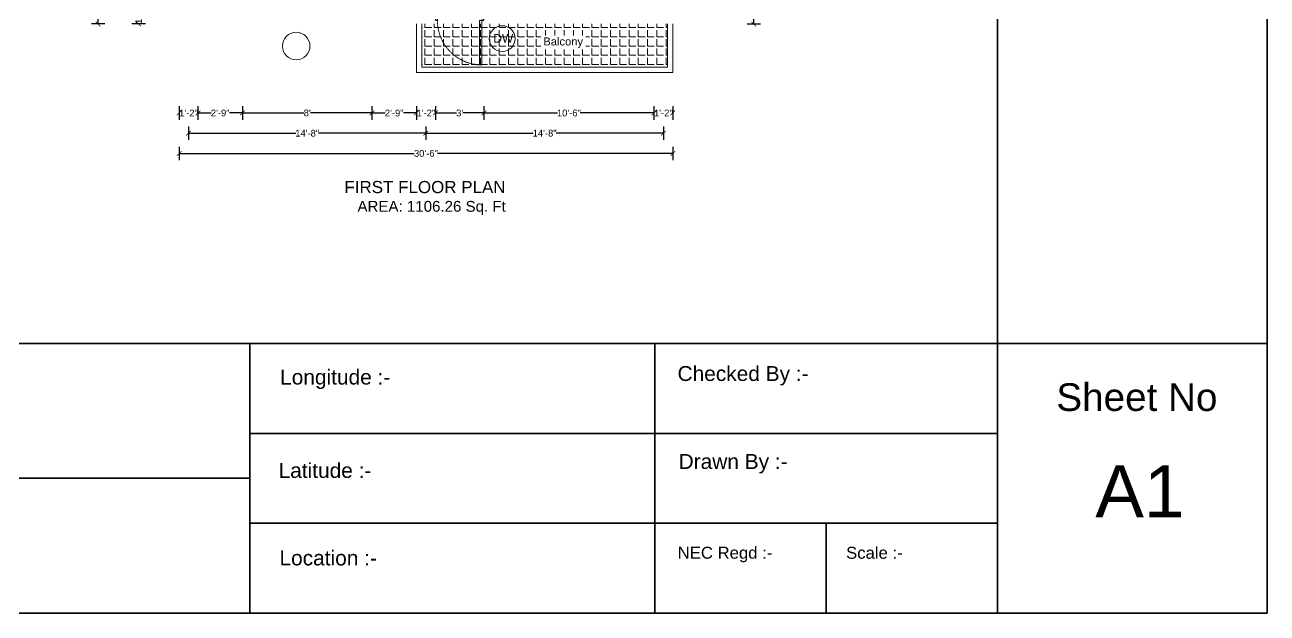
# Model space of a CAD drawing. Header units: inches. Extents: x 2970 to 17976, y 9207 to 14243.
# Drawn here: x 10339 to 11260, y 11276 to 11712 of the extents above; entities that cross this region are included whole.
import ezdxf

# ---------------------------------------------------------------- set-up
doc = ezdxf.new("R2010")
doc.units = ezdxf.units.IN
doc.header["$PDMODE"] = 34
doc.linetypes.add('HIDDEN4', pattern=[0.09375, 0.0625, -0.03125])
for name, color, linetype, lineweight in [('balcony', 212, 'Continuous', 13), ('boundary line', 20, 'Continuous', 35), ('DIMENSION', 134, 'Continuous', 15), ('furniture', 11, 'Continuous', 13), ('TEXT', 30, 'Continuous', 13), ('TOP', 62, 'Continuous', 9)]:
    doc.layers.add(name, color=color, linetype=linetype, lineweight=lineweight)
doc.styles.get("Standard").update_dxf_attribs({"font": 'arial.ttf'})
doc.dimstyles.get("Standard").update_dxf_attribs({"dimtxt": 5, "dimasz": 3.5, "dimexe": 5, "dimexo": 3, "dimgap": 0.09, "dimtad": 0, "dimdec": 0, "dimzin": 0, "dimdsep": 46, "dimlunit": 4, "dimtxsty": 'Standard', "dimblk": 'ARCHTICK', "dimcen": 0.09, "dimadec": 0, "dimazin": 0, "dimtfac": 1, "dimtdec": 0, "dimtofl": 0, "dimtmove": 0, "dimatfit": 3, "dimfxl": 5, "dimfxlon": 1, "dimtolj": 1, "dimtzin": 0, "dimarcsym": 0})

# ---------------------------------------------------------------- blocks, each defined once
blk = doc.blocks.new('A$C0CE462CD')
for p, q in [((860, 100), (860, 0)), ((860, 0), (894, 0))]:
    blk.add_line(p, q)
for points in [[(860, 100), (860, 920), (818, 920), (818, 100)], [(0, 10), (6, 10), (6, 90), (0, 90)], [(894, 10), (900, 10), (900, 90), (894, 90)]]:
    blk.add_lwpolyline(points, close=True)
for points in [[(6, 0), (40, 0), (40, 100), (6, 100)], [(6, 100), (6, 0)], [(860, 100), (894, 100), (894, 0)]]:
    blk.add_lwpolyline(points)
at = {"linetype": 'HIDDEN4'}
blk.add_arc((859, 102), 819, 92.8508, 180.1309, dxfattribs=at)
blk = doc.blocks.new('_ArchTick')
at = {"color": 0, "linetype": 'ByBlock', "const_width": 0.15}
blk.add_lwpolyline([(-0.5, -0.5), (0.5, 0.5)], dxfattribs=at)
blk = doc.blocks.new('*D35')
at = {"layer": 'Defpoints', "color": 0, "transparency": 16777216}
for p in [(3313.44, 4426.67), (3283.44, 4412.67), (3313.44, 4412.67)]:
    blk.add_point(p, dxfattribs=at)
at = {"layer": 'DIMENSION', "color": 0, "lineweight": -2, "transparency": 16777216}
for p, q in [((3288.44, 4426.67), (3278.44, 4426.67)), ((3283.44, 4426.67), (3283.44, 4426.17)), ((3288.44, 4412.67), (3278.44, 4412.67)), ((3283.44, 4412.67), (3283.44, 4413.17))]:
    blk.add_line(p, q, dxfattribs=at)
at = {"layer": 'DIMENSION', "color": 0, "lineweight": -2, "transparency": 16777216, "xscale": 3.5, "yscale": 3.5, "zscale": 3.5}
for p, rotation in [((3283.44, 4426.67), 90), ((3283.44, 4412.67), 270)]:
    blk.add_blockref('_ArchTick', p, dxfattribs=dict(at, rotation=rotation))
at = {"layer": 'DIMENSION', "color": 0, "transparency": 16777216, "insert": (3283.44, 4419.67), "char_height": 5, "attachment_point": 5, "rotation": 90}
blk.add_mtext('\\A1;1\'-2"', dxfattribs=at)
blk = doc.blocks.new('*D246')
at = {"layer": 'Defpoints', "color": 0, "transparency": 16777216}
for p in [(3679.44, 4929.67), (3679.44, 4412.67), (3739.44, 4412.67)]:
    blk.add_point(p, dxfattribs=at)
at = {"layer": 'DIMENSION', "color": 0, "lineweight": -2, "transparency": 16777216}
for p, q in [((3734.44, 4929.67), (3744.44, 4929.67)), ((3739.44, 4929.67), (3739.44, 4679.95)), ((3739.44, 4412.67), (3739.44, 4662.39)), ((3734.44, 4412.67), (3744.44, 4412.67))]:
    blk.add_line(p, q, dxfattribs=at)
at = {"layer": 'DIMENSION', "color": 0, "lineweight": -2, "transparency": 16777216, "xscale": 3.5, "yscale": 3.5, "zscale": 3.5}
for p, rotation in [((3739.44, 4929.67), 90), ((3739.44, 4412.67), 270)]:
    blk.add_blockref('_ArchTick', p, dxfattribs=dict(at, rotation=rotation))
at = {"layer": 'DIMENSION', "color": 0, "transparency": 16777216, "insert": (3739.44, 4671.17), "char_height": 5, "attachment_point": 5, "rotation": 90}
blk.add_mtext('\\A1;43\'-1"', dxfattribs=at)
blk = doc.blocks.new('*D44')
at = {"layer": 'Defpoints', "color": 0, "transparency": 16777216}
for p in [(3313.44, 4929.67), (3253.44, 4412.67), (3313.44, 4412.67)]:
    blk.add_point(p, dxfattribs=at)
at = {"layer": 'DIMENSION', "color": 0, "lineweight": -2, "transparency": 16777216}
for p, q in [((3258.44, 4929.67), (3248.44, 4929.67)), ((3253.44, 4929.67), (3253.44, 4679.95)), ((3253.44, 4412.67), (3253.44, 4662.39)), ((3258.44, 4412.67), (3248.44, 4412.67))]:
    blk.add_line(p, q, dxfattribs=at)
at = {"layer": 'DIMENSION', "color": 0, "lineweight": -2, "transparency": 16777216, "xscale": 3.5, "yscale": 3.5, "zscale": 3.5}
for p, rotation in [((3253.44, 4929.67), 90), ((3253.44, 4412.67), 270)]:
    blk.add_blockref('_ArchTick', p, dxfattribs=dict(at, rotation=rotation))
at = {"layer": 'DIMENSION', "color": 0, "transparency": 16777216, "insert": (3253.44, 4671.17), "char_height": 5, "attachment_point": 5, "rotation": 90}
blk.add_mtext('\\A1;43\'-1"', dxfattribs=at)
blk = doc.blocks.new('*D247')
at = {"layer": 'Defpoints', "color": 0, "transparency": 16777216}
for p in [(3313.44, 4396.11), (3327.44, 4396.11), (3327.44, 4346.67)]:
    blk.add_point(p, dxfattribs=at)
at = {"layer": 'DIMENSION', "color": 0, "lineweight": -2, "transparency": 16777216}
for p, q in [((3313.44, 4351.67), (3313.44, 4341.67)), ((3313.44, 4346.67), (3313.94, 4346.67)), ((3327.44, 4346.67), (3326.94, 4346.67)), ((3327.44, 4351.67), (3327.44, 4341.67))]:
    blk.add_line(p, q, dxfattribs=at)
at = {"layer": 'DIMENSION', "color": 0, "lineweight": -2, "transparency": 16777216, "xscale": 3.5, "yscale": 3.5, "zscale": 3.5, "rotation": 180}
blk.add_blockref('_ArchTick', (3313.44, 4346.67), dxfattribs=at)
at = {"layer": 'DIMENSION', "color": 0, "lineweight": -2, "transparency": 16777216, "xscale": 3.5, "yscale": 3.5, "zscale": 3.5}
blk.add_blockref('_ArchTick', (3327.44, 4346.67), dxfattribs=at)
at = {"layer": 'DIMENSION', "color": 0, "transparency": 16777216, "insert": (3320.44, 4346.67), "char_height": 5, "attachment_point": 5}
blk.add_mtext('\\A1;1\'-2"', dxfattribs=at)
blk = doc.blocks.new('*D248')
at = {"layer": 'Defpoints', "color": 0, "transparency": 16777216}
for p in [(3327.44, 4396.11), (3360.44, 4396.11), (3360.44, 4346.67)]:
    blk.add_point(p, dxfattribs=at)
at = {"layer": 'DIMENSION', "color": 0, "lineweight": -2, "transparency": 16777216}
for p, q in [((3327.44, 4351.67), (3327.44, 4341.67)), ((3327.44, 4346.67), (3337.16, 4346.67)), ((3360.44, 4346.67), (3350.72, 4346.67)), ((3360.44, 4351.67), (3360.44, 4341.67))]:
    blk.add_line(p, q, dxfattribs=at)
at = {"layer": 'DIMENSION', "color": 0, "lineweight": -2, "transparency": 16777216, "xscale": 3.5, "yscale": 3.5, "zscale": 3.5, "rotation": 180}
blk.add_blockref('_ArchTick', (3327.44, 4346.67), dxfattribs=at)
at = {"layer": 'DIMENSION', "color": 0, "lineweight": -2, "transparency": 16777216, "xscale": 3.5, "yscale": 3.5, "zscale": 3.5}
blk.add_blockref('_ArchTick', (3360.44, 4346.67), dxfattribs=at)
at = {"layer": 'DIMENSION', "color": 0, "transparency": 16777216, "insert": (3343.94, 4346.67), "char_height": 5, "attachment_point": 5}
blk.add_mtext('\\A1;2\'-9"', dxfattribs=at)
blk = doc.blocks.new('*D249')
at = {"layer": 'Defpoints', "color": 0, "transparency": 16777216}
for p in [(3360.44, 4396.11), (3456.44, 4396.11), (3456.44, 4346.67)]:
    blk.add_point(p, dxfattribs=at)
at = {"layer": 'DIMENSION', "color": 0, "lineweight": -2, "transparency": 16777216}
for p, q in [((3360.44, 4351.67), (3360.44, 4341.67)), ((3360.44, 4346.67), (3406.04, 4346.67)), ((3456.44, 4346.67), (3410.83, 4346.67)), ((3456.44, 4351.67), (3456.44, 4341.67))]:
    blk.add_line(p, q, dxfattribs=at)
at = {"layer": 'DIMENSION', "color": 0, "lineweight": -2, "transparency": 16777216, "xscale": 3.5, "yscale": 3.5, "zscale": 3.5, "rotation": 180}
blk.add_blockref('_ArchTick', (3360.44, 4346.67), dxfattribs=at)
at = {"layer": 'DIMENSION', "color": 0, "lineweight": -2, "transparency": 16777216, "xscale": 3.5, "yscale": 3.5, "zscale": 3.5}
blk.add_blockref('_ArchTick', (3456.44, 4346.67), dxfattribs=at)
at = {"layer": 'DIMENSION', "color": 0, "transparency": 16777216, "insert": (3408.44, 4346.67), "char_height": 5, "attachment_point": 5}
blk.add_mtext("\\A1;8'", dxfattribs=at)
blk = doc.blocks.new('*D250')
at = {"layer": 'Defpoints', "color": 0, "transparency": 16777216}
for p in [(3456.44, 4396.11), (3489.44, 4396.11), (3489.44, 4346.67)]:
    blk.add_point(p, dxfattribs=at)
at = {"layer": 'DIMENSION', "color": 0, "lineweight": -2, "transparency": 16777216}
for p, q in [((3456.44, 4351.67), (3456.44, 4341.67)), ((3456.44, 4346.67), (3466.16, 4346.67)), ((3489.44, 4346.67), (3479.72, 4346.67)), ((3489.44, 4351.67), (3489.44, 4341.67))]:
    blk.add_line(p, q, dxfattribs=at)
at = {"layer": 'DIMENSION', "color": 0, "lineweight": -2, "transparency": 16777216, "xscale": 3.5, "yscale": 3.5, "zscale": 3.5, "rotation": 180}
blk.add_blockref('_ArchTick', (3456.44, 4346.67), dxfattribs=at)
at = {"layer": 'DIMENSION', "color": 0, "lineweight": -2, "transparency": 16777216, "xscale": 3.5, "yscale": 3.5, "zscale": 3.5}
blk.add_blockref('_ArchTick', (3489.44, 4346.67), dxfattribs=at)
at = {"layer": 'DIMENSION', "color": 0, "transparency": 16777216, "insert": (3472.94, 4346.67), "char_height": 5, "attachment_point": 5}
blk.add_mtext('\\A1;2\'-9"', dxfattribs=at)
blk = doc.blocks.new('*D251')
at = {"layer": 'Defpoints', "color": 0, "transparency": 16777216}
for p in [(3489.44, 4396.11), (3503.44, 4396.11), (3503.44, 4346.67)]:
    blk.add_point(p, dxfattribs=at)
at = {"layer": 'DIMENSION', "color": 0, "lineweight": -2, "transparency": 16777216}
for p, q in [((3489.44, 4351.67), (3489.44, 4341.67)), ((3489.44, 4346.67), (3489.94, 4346.67)), ((3503.44, 4346.67), (3502.94, 4346.67)), ((3503.44, 4351.67), (3503.44, 4341.67))]:
    blk.add_line(p, q, dxfattribs=at)
at = {"layer": 'DIMENSION', "color": 0, "lineweight": -2, "transparency": 16777216, "xscale": 3.5, "yscale": 3.5, "zscale": 3.5, "rotation": 180}
blk.add_blockref('_ArchTick', (3489.44, 4346.67), dxfattribs=at)
at = {"layer": 'DIMENSION', "color": 0, "lineweight": -2, "transparency": 16777216, "xscale": 3.5, "yscale": 3.5, "zscale": 3.5}
blk.add_blockref('_ArchTick', (3503.44, 4346.67), dxfattribs=at)
at = {"layer": 'DIMENSION', "color": 0, "transparency": 16777216, "insert": (3496.44, 4346.67), "char_height": 5, "attachment_point": 5}
blk.add_mtext('\\A1;1\'-2"', dxfattribs=at)
blk = doc.blocks.new('*D252')
at = {"layer": 'Defpoints', "color": 0, "transparency": 16777216}
for p in [(3503.44, 4396.11), (3539.44, 4396.11), (3539.44, 4346.67)]:
    blk.add_point(p, dxfattribs=at)
at = {"layer": 'DIMENSION', "color": 0, "lineweight": -2, "transparency": 16777216}
for p, q in [((3503.44, 4351.67), (3503.44, 4341.67)), ((3503.44, 4346.67), (3519.05, 4346.67)), ((3539.44, 4346.67), (3523.83, 4346.67)), ((3539.44, 4351.67), (3539.44, 4341.67))]:
    blk.add_line(p, q, dxfattribs=at)
at = {"layer": 'DIMENSION', "color": 0, "lineweight": -2, "transparency": 16777216, "xscale": 3.5, "yscale": 3.5, "zscale": 3.5, "rotation": 180}
blk.add_blockref('_ArchTick', (3503.44, 4346.67), dxfattribs=at)
at = {"layer": 'DIMENSION', "color": 0, "lineweight": -2, "transparency": 16777216, "xscale": 3.5, "yscale": 3.5, "zscale": 3.5}
blk.add_blockref('_ArchTick', (3539.44, 4346.67), dxfattribs=at)
at = {"layer": 'DIMENSION', "color": 0, "transparency": 16777216, "insert": (3521.44, 4346.67), "char_height": 5, "attachment_point": 5}
blk.add_mtext("\\A1;3'", dxfattribs=at)
blk = doc.blocks.new('*D253')
at = {"layer": 'Defpoints', "color": 0, "transparency": 16777216}
for p in [(3539.44, 4396.11), (3665.44, 4396.11), (3665.44, 4346.67)]:
    blk.add_point(p, dxfattribs=at)
at = {"layer": 'DIMENSION', "color": 0, "lineweight": -2, "transparency": 16777216}
for p, q in [((3539.44, 4351.67), (3539.44, 4341.67)), ((3539.44, 4346.67), (3594, 4346.67)), ((3665.44, 4346.67), (3610.88, 4346.67)), ((3665.44, 4351.67), (3665.44, 4341.67))]:
    blk.add_line(p, q, dxfattribs=at)
at = {"layer": 'DIMENSION', "color": 0, "lineweight": -2, "transparency": 16777216, "xscale": 3.5, "yscale": 3.5, "zscale": 3.5, "rotation": 180}
blk.add_blockref('_ArchTick', (3539.44, 4346.67), dxfattribs=at)
at = {"layer": 'DIMENSION', "color": 0, "lineweight": -2, "transparency": 16777216, "xscale": 3.5, "yscale": 3.5, "zscale": 3.5}
blk.add_blockref('_ArchTick', (3665.44, 4346.67), dxfattribs=at)
at = {"layer": 'DIMENSION', "color": 0, "transparency": 16777216, "insert": (3602.44, 4346.67), "char_height": 5, "attachment_point": 5}
blk.add_mtext('\\A1;10\'-6"', dxfattribs=at)
blk = doc.blocks.new('*D254')
at = {"layer": 'Defpoints', "color": 0, "transparency": 16777216}
for p in [(3665.44, 4396.11), (3679.44, 4396.11), (3679.44, 4346.67)]:
    blk.add_point(p, dxfattribs=at)
at = {"layer": 'DIMENSION', "color": 0, "lineweight": -2, "transparency": 16777216}
for p, q in [((3665.44, 4351.67), (3665.44, 4341.67)), ((3665.44, 4346.67), (3665.94, 4346.67)), ((3679.44, 4346.67), (3678.94, 4346.67)), ((3679.44, 4351.67), (3679.44, 4341.67))]:
    blk.add_line(p, q, dxfattribs=at)
at = {"layer": 'DIMENSION', "color": 0, "lineweight": -2, "transparency": 16777216, "xscale": 3.5, "yscale": 3.5, "zscale": 3.5, "rotation": 180}
blk.add_blockref('_ArchTick', (3665.44, 4346.67), dxfattribs=at)
at = {"layer": 'DIMENSION', "color": 0, "lineweight": -2, "transparency": 16777216, "xscale": 3.5, "yscale": 3.5, "zscale": 3.5}
blk.add_blockref('_ArchTick', (3679.44, 4346.67), dxfattribs=at)
at = {"layer": 'DIMENSION', "color": 0, "transparency": 16777216, "insert": (3672.44, 4346.67), "char_height": 5, "attachment_point": 5}
blk.add_mtext('\\A1;1\'-2"', dxfattribs=at)
blk = doc.blocks.new('*D255')
at = {"layer": 'Defpoints', "color": 0, "transparency": 16777216}
for p in [(3320.44, 4411.11), (3496.44, 4411.11), (3496.44, 4331.67)]:
    blk.add_point(p, dxfattribs=at)
at = {"layer": 'DIMENSION', "color": 0, "lineweight": -2, "transparency": 16777216}
for p, q in [((3320.44, 4336.67), (3320.44, 4326.67)), ((3320.44, 4331.67), (3400, 4331.67)), ((3496.44, 4331.67), (3416.88, 4331.67)), ((3496.44, 4336.67), (3496.44, 4326.67))]:
    blk.add_line(p, q, dxfattribs=at)
at = {"layer": 'DIMENSION', "color": 0, "lineweight": -2, "transparency": 16777216, "xscale": 3.5, "yscale": 3.5, "zscale": 3.5, "rotation": 180}
blk.add_blockref('_ArchTick', (3320.44, 4331.67), dxfattribs=at)
at = {"layer": 'DIMENSION', "color": 0, "lineweight": -2, "transparency": 16777216, "xscale": 3.5, "yscale": 3.5, "zscale": 3.5}
blk.add_blockref('_ArchTick', (3496.44, 4331.67), dxfattribs=at)
at = {"layer": 'DIMENSION', "color": 0, "transparency": 16777216, "insert": (3408.44, 4331.67), "char_height": 5, "attachment_point": 5}
blk.add_mtext('\\A1;14\'-8"', dxfattribs=at)
blk = doc.blocks.new('*D256')
at = {"layer": 'Defpoints', "color": 0, "transparency": 16777216}
for p in [(3496.44, 4411.11), (3672.44, 4411.11), (3672.44, 4331.67)]:
    blk.add_point(p, dxfattribs=at)
at = {"layer": 'DIMENSION', "color": 0, "lineweight": -2, "transparency": 16777216}
for p, q in [((3496.44, 4336.67), (3496.44, 4326.67)), ((3496.44, 4331.67), (3576, 4331.67)), ((3672.44, 4331.67), (3592.88, 4331.67)), ((3672.44, 4336.67), (3672.44, 4326.67))]:
    blk.add_line(p, q, dxfattribs=at)
at = {"layer": 'DIMENSION', "color": 0, "lineweight": -2, "transparency": 16777216, "xscale": 3.5, "yscale": 3.5, "zscale": 3.5, "rotation": 180}
blk.add_blockref('_ArchTick', (3496.44, 4331.67), dxfattribs=at)
at = {"layer": 'DIMENSION', "color": 0, "lineweight": -2, "transparency": 16777216, "xscale": 3.5, "yscale": 3.5, "zscale": 3.5}
blk.add_blockref('_ArchTick', (3672.44, 4331.67), dxfattribs=at)
at = {"layer": 'DIMENSION', "color": 0, "transparency": 16777216, "insert": (3584.44, 4331.67), "char_height": 5, "attachment_point": 5}
blk.add_mtext('\\A1;14\'-8"', dxfattribs=at)
blk = doc.blocks.new('*D257')
at = {"layer": 'Defpoints', "color": 0, "transparency": 16777216}
for p in [(3313.44, 4426.11), (3679.44, 4426.11), (3679.44, 4316.67)]:
    blk.add_point(p, dxfattribs=at)
at = {"layer": 'DIMENSION', "color": 0, "lineweight": -2, "transparency": 16777216}
for p, q in [((3313.44, 4321.67), (3313.44, 4311.67)), ((3679.44, 4321.67), (3679.44, 4311.67)), ((3313.44, 4316.67), (3487.76, 4316.67)), ((3679.44, 4316.67), (3505.11, 4316.67))]:
    blk.add_line(p, q, dxfattribs=at)
at = {"layer": 'DIMENSION', "color": 0, "lineweight": -2, "transparency": 16777216, "xscale": 3.5, "yscale": 3.5, "zscale": 3.5, "rotation": 180}
blk.add_blockref('_ArchTick', (3313.44, 4316.67), dxfattribs=at)
at = {"layer": 'DIMENSION', "color": 0, "lineweight": -2, "transparency": 16777216, "xscale": 3.5, "yscale": 3.5, "zscale": 3.5}
blk.add_blockref('_ArchTick', (3679.44, 4316.67), dxfattribs=at)
at = {"layer": 'DIMENSION', "color": 0, "transparency": 16777216, "insert": (3496.44, 4316.67), "char_height": 5, "attachment_point": 5}
blk.add_mtext('\\A1;30\'-6"', dxfattribs=at)
blk = doc.blocks.new('first floor plan')
at = {"layer": 'TOP', "transparency": 33554483}
h = blk.add_hatch(dxfattribs=at)
h.set_pattern_fill('ANGLE', color=256, scale=25)
h.set_pattern_definition([(0, (-288.805, 2848.4076), (0, 6.875), [5, -1.875]), (90, (-288.805, 2848.4076), (-6.875, 4e-16), [5, -1.875])])
h.paths.add_polyline_path([(3675.44, 4412.67), (3493.44, 4412.67), (3493.44, 4380.67), (3675.44, 4380.67)])
h.paths.add_polyline_path([(3614.99, 4393.67), (3581.55, 4393.67), (3581.55, 4404.03), (3614.99, 4404.03)], flags=16)
at = {"layer": 'balcony'}
for p, q in [((3489.44, 4412.67), (3489.44, 4376.67)), ((3493.44, 4412.67), (3493.44, 4380.67)), ((3675.44, 4412.67), (3675.44, 4380.67)), ((3679.44, 4412.67), (3679.44, 4376.67)), ((3489.44, 4376.67), (3679.44, 4376.67)), ((3493.44, 4380.67), (3675.44, 4380.67))]:
    blk.add_line(p, q, dxfattribs=at)
at = {"layer": 'TEXT'}
for centre, radius in [((3552.98, 4401.84), 9.58), ((3400.31, 4396.32), 10.18)]:
    blk.add_circle(centre, radius, dxfattribs=at)
at = {"layer": 'furniture', "xscale": -0.04000000000000026, "yscale": 0.04000000000000026, "zscale": 0.04000000000000026, "rotation": 180}
blk.add_blockref('A$C0CE462CD', (3503.44, 4419.17), dxfattribs=at)
at = {"layer": 'TEXT', "attachment_point": 1}
for s, width, gutter_width, heights, insert, char_height in [('DW', 8.081, 6.61, [4.76], (3546.39, 4405.16), 6.348), ('\\pxqc;Balcony', 46.9598, 18.53, [0], (3574.7, 4402.69), 5.9308), ('FIRST FLOOR PLAN', 140.8605, 12.5, [0], (3436.01, 4296.25), 9), ('AREA: 1106.26 Sq. Ft', 121.0159, 12.5, [0], (3445.69, 4281.45), 8)]:
    blk.add_mtext_dynamic_manual_height_columns(s, width=width, gutter_width=gutter_width, heights=heights, dxfattribs=dict(at, insert=insert, char_height=char_height))
at = {"layer": 'DIMENSION'}
for p1, p2, distance, picture, middle in [((3313.44, 4929.67), (3313.44, 4412.67), -60, '*D44', (3253.44, 4671.17)), ((3679.44, 4929.67), (3679.44, 4412.67), 60, '*D246', (3739.44, 4671.17)), ((3313.44, 4426.11), (3679.44, 4426.11), -109.44, '*D257', (3496.44, 4316.67)), ((3320.44, 4411.11), (3496.44, 4411.11), -79.44, '*D255', (3408.44, 4331.67)), ((3313.44, 4396.11), (3327.44, 4396.11), -49.44, '*D247', (3320.44, 4346.67))]:
    dim = blk.add_aligned_dim(p1=p1, p2=p2, distance=distance, dimstyle='Standard', dxfattribs=at)
    dim.commit()
    dim.dimension.update_dxf_attribs({"geometry": picture, "text_midpoint": middle})
for base, p1, p2, angle, picture, middle in [((3283.44, 4412.67), (3313.44, 4426.67), (3313.44, 4412.67), 90, '*D35', (3283.44, 4419.67)), ((3672.44, 4331.67), (3496.44, 4411.11), (3672.44, 4411.11), 180, '*D256', (3584.44, 4331.67)), ((3360.44, 4346.67), (3327.44, 4396.11), (3360.44, 4396.11), 180, '*D248', (3343.94, 4346.67)), ((3456.44, 4346.67), (3360.44, 4396.11), (3456.44, 4396.11), 180, '*D249', (3408.44, 4346.67)), ((3489.44, 4346.67), (3456.44, 4396.11), (3489.44, 4396.11), 180, '*D250', (3472.94, 4346.67)), ((3503.44, 4346.67), (3489.44, 4396.11), (3503.44, 4396.11), 180, '*D251', (3496.44, 4346.67)), ((3539.44, 4346.67), (3503.44, 4396.11), (3539.44, 4396.11), 180, '*D252', (3521.44, 4346.67)), ((3665.44, 4346.67), (3539.44, 4396.11), (3665.44, 4396.11), 180, '*D253', (3602.44, 4346.67))]:
    dim = blk.add_linear_dim(base=base, p1=p1, p2=p2, angle=angle, dimstyle='Standard', dxfattribs=at)
    dim.commit()
    dim.dimension.update_dxf_attribs({"geometry": picture, "text_midpoint": middle})
dim = blk.add_linear_dim(base=(3679.44, 4346.67), p1=(3665.44, 4396.11), p2=(3679.44, 4396.11), angle=180, dimstyle='Standard', override={"dimtmove": 1}, dxfattribs=at)
dim.commit()
dim.dimension.update_dxf_attribs({"geometry": '*D254', "text_midpoint": (3672.44, 4346.67)})

msp = doc.modelspace()

# ---------------------------------------------------------------- linework, layer by layer
at = {"layer": 'boundary line'}
for p, q in [((11059.85, 12444.97), (11059.85, 11275.97)), ((11259.85, 12444.97), (11259.85, 11275.97)), ((11259.85, 11475.97), (9605.85, 11475.97)), ((10505.85, 11275.97), (10505.85, 11475.97)), ((10805.85, 11275.97), (10805.85, 11475.97)), ((10505.85, 11409.3), (11059.85, 11409.3)), ((9905.85, 11375.97), (10505.85, 11375.97)), ((10505.85, 11342.63), (10805.85, 11342.63)), ((10805.85, 11342.63), (11059.85, 11342.63)), ((10932.85, 11342.63), (10932.85, 11275.97)), ((11259.85, 11275.97), (9605.85, 11275.97))]:
    msp.add_line(p, q, dxfattribs=at)

# ---------------------------------------------------------------- block references
msp.add_blockref('first floor plan', (7139.83, 7300.23))

# ---------------------------------------------------------------- texts
at = {"layer": 'TEXT', "attachment_point": 1}
for s, width, gutter_width, insert, char_height in [('Longitude :-', 110.765, 55.37, (10528.18, 11456.6), 11.0739), ('Checked By :- ', 110.765, 55.37, (10822.78, 11459.23), 11.0739), ('Sheet No ', 134.0018, 5.68, (11103.56, 11446.44), 20.512), ('Drawn By :-', 110.765, 55.37, (10823.59, 11394), 11.0739), ('Latitude :-', 110.765, 55.37, (10527.05, 11387.35), 11.0739), ('A1', 71.5764, 193.33, (11132.46, 11385.71), 38.665), ('Location :-', 110.765, 55.37, (10527.71, 11322.45), 11.0739), ('NEC Regd :-', 88.612, 44.3, (10822.91, 11325.22), 8.8591), ('Scale :-', 88.612, 44.3, (10947.71, 11325.17), 8.859)]:
    msp.add_mtext_dynamic_manual_height_columns(s, width=width, gutter_width=gutter_width, heights=[0], dxfattribs=dict(at, insert=insert, char_height=char_height))

doc.saveas('drawing.dxf')
